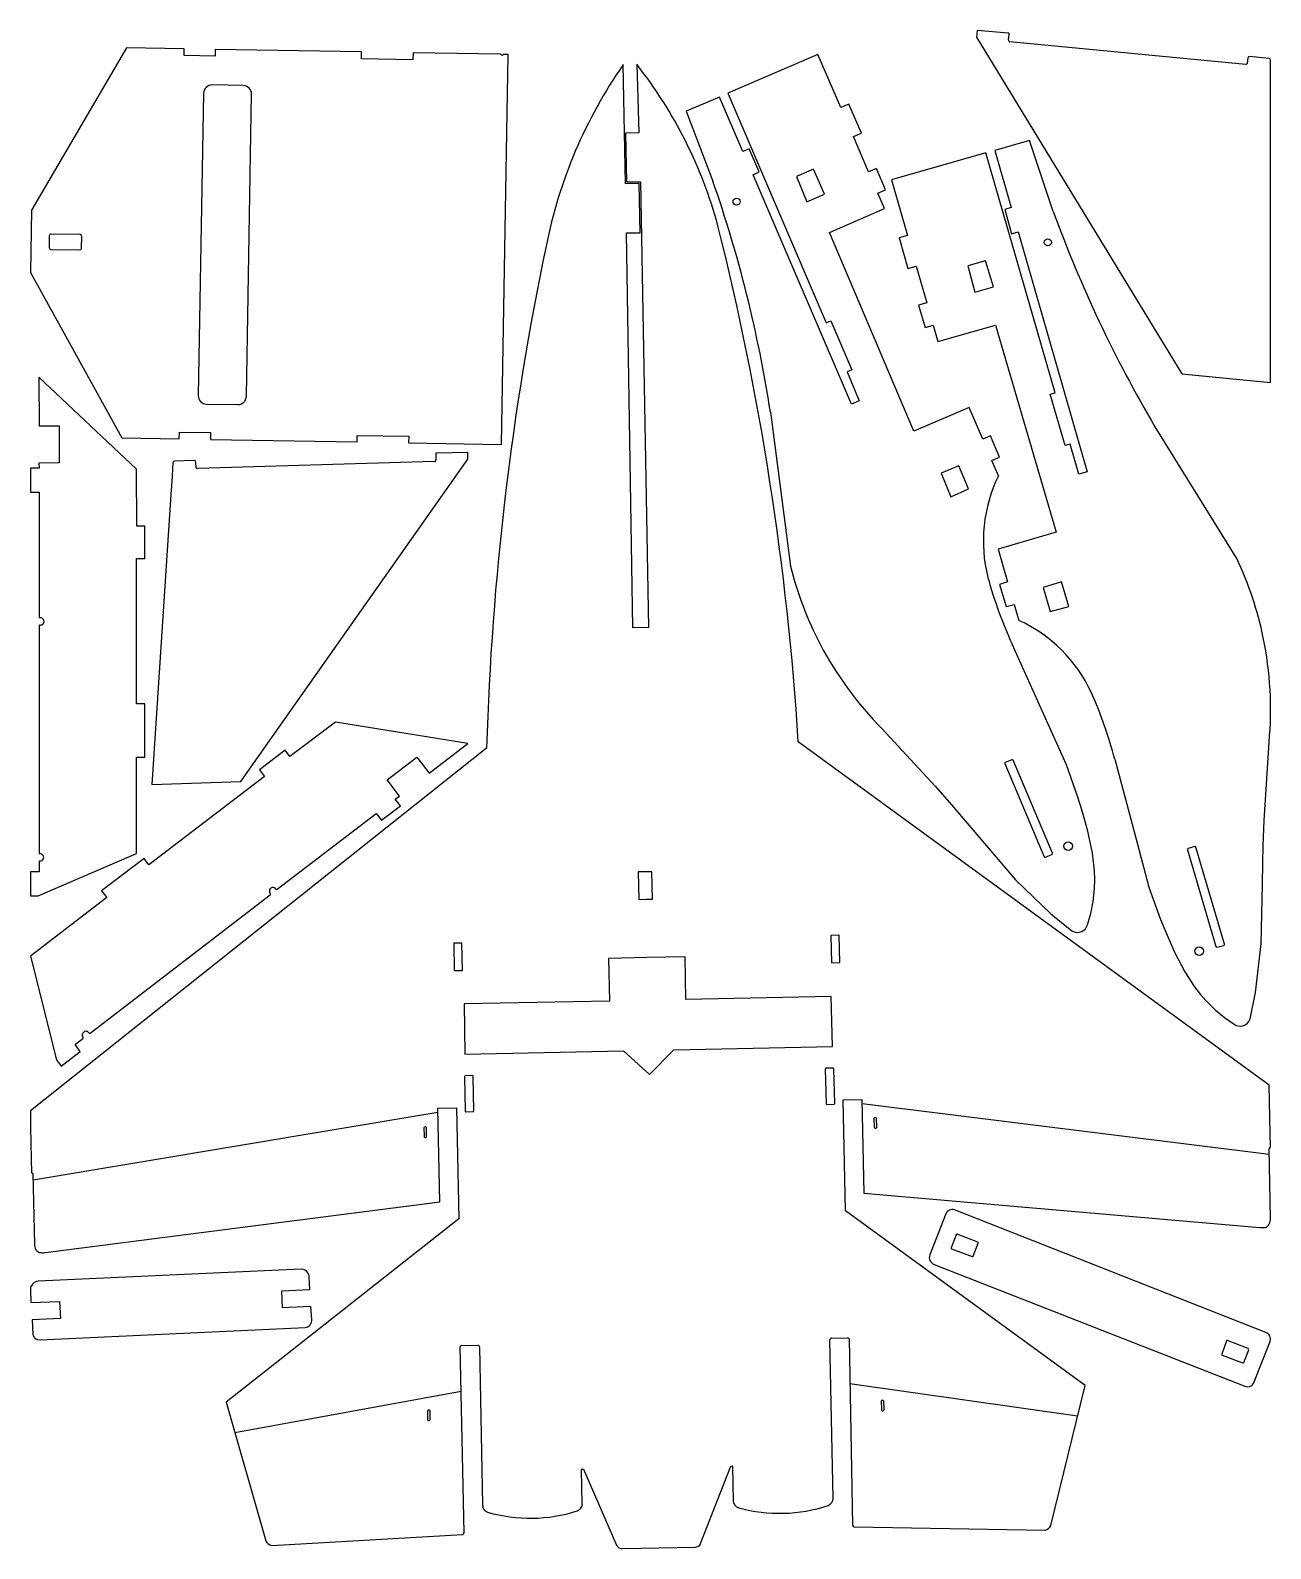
# Model space of a CAD drawing. Header units: millimetres. Extents: x 5 to 732, y 5 to 895.
import ezdxf

# ---------------------------------------------------------------- set-up
doc = ezdxf.new("R2010")
doc.units = ezdxf.units.MM

msp = doc.modelspace()

# ---------------------------------------------------------------- linework, layer by layer
at = {"color": 7}
for p, q in [((559.93, 894.97), (559.57, 891.01)), ((559.57, 891.01), (679.94, 693.66)), ((578.16, 893.41), (559.93, 894.97)), ((578.28, 889.33), (578.58, 892.89)), ((61.25, 884.75), (5.65, 789.61)), ((95.17, 884.16), (61.25, 884.75)), ((95.1, 880.14), (95.17, 884.16)), ((113.32, 883.84), (113.25, 879.82)), ((199.13, 882.34), (113.32, 883.84)), ((199.06, 878.23), (199.13, 882.34)), ((229.29, 881.82), (229.22, 877.7)), ((280.62, 880.92), (229.29, 881.82)), ((717.37, 875.02), (579.07, 888.3)), ((113.25, 879.82), (95.1, 880.14)), ((229.22, 877.7), (199.06, 878.23)), ((281.14, 652.25), (285.13, 880.84)), ((285.13, 880.84), (282.33, 880.89)), ((353.8, 805.05), (352.5, 874.93)), ((360.38, 875.09), (361.69, 834.82)), ((466.62, 880.91), (413.79, 858.15)), ((480.09, 849.73), (466.62, 880.91)), ((718.47, 878.85), (718.12, 875.5)), ((731.01, 878.53), (719.57, 879.74)), ((731.91, 866.12), (731.91, 877.54)), ((731.91, 864.81), (731.91, 866.12)), ((731.91, 863.28), (731.91, 864.81)), ((731.91, 861.88), (731.91, 863.28)), ((106.49, 858.04), (103.4, 680.98)), ((129.75, 862.63), (111.58, 862.95)), ((131.58, 680.49), (134.67, 857.55)), ((408.87, 855.87), (389.4, 847.56)), ((422.65, 823.91), (408.87, 855.87)), ((413.79, 858.15), (471.37, 723.63)), ((731.91, 688.62), (731.91, 861.88)), ((389.4, 847.56), (404.98, 806.63)), ((484.68, 851.7), (480.09, 849.73)), ((492.03, 834.63), (484.68, 851.7)), ((361.69, 834.82), (353.82, 834.8)), ((353.82, 834.8), (354.48, 806.15)), ((487.43, 832.66), (492.03, 834.63)), ((496.25, 812.07), (487.43, 832.66)), ((590.62, 830.4), (570.29, 824.51)), ((604.48, 788.87), (590.62, 830.4)), ((426.27, 825.5), (422.65, 823.91)), ((432.2, 811.99), (426.27, 825.5)), ((565.04, 823.16), (509.74, 807.34)), ((605.64, 682.59), (565.04, 823.16)), ((570.29, 824.51), (579.86, 791.05)), ((428.53, 810.36), (432.2, 811.99)), ((486.17, 675.93), (428.53, 810.36)), ((463.99, 813.63), (453.95, 809.34)), ((470.43, 799.05), (463.99, 813.63)), ((500.94, 814.07), (496.25, 812.07)), ((506.16, 801.5), (500.94, 814.07)), ((361.85, 805.13), (353.8, 805.05)), ((354.48, 806.15), (362.55, 806.12)), ((362.35, 776.36), (361.85, 805.13)), ((362.55, 806.12), (367.19, 545.03)), ((453.95, 809.34), (460, 794.52)), ((501.64, 799.54), (506.16, 801.5)), ((509.74, 807.34), (519.05, 774.68)), ((460, 794.52), (470.43, 799.05)), ((505.56, 790.48), (501.64, 799.54)), ((5.65, 789.61), (5.01, 752.95)), ((473.28, 776.39), (505.56, 790.48)), ((579.86, 791.05), (576.05, 789.99)), ((576.05, 789.99), (580.02, 775.78)), ((16.08, 774.56), (15.96, 767.63)), ((34.12, 775.24), (17.1, 775.54)), ((354.47, 776.22), (362.35, 776.36)), ((358.01, 544.81), (354.47, 776.22)), ((522.78, 659.98), (473.28, 776.39)), ((519.05, 774.68), (514.25, 773.29)), ((580.02, 775.78), (583.88, 776.85)), ((583.88, 776.85), (624.38, 636.29)), ((16.94, 766.61), (33.97, 766.31)), ((34.98, 767.3), (35.1, 774.22)), ((514.25, 773.29), (519.36, 755.42)), ((519.36, 755.42), (524.17, 756.82)), ((524.17, 756.82), (530.38, 735.29)), ((564.86, 759.96), (554.37, 756.93)), ((554.37, 756.93), (558.61, 741.57)), ((569.55, 744.66), (564.86, 759.96)), ((5.01, 752.95), (58.67, 656.13)), ((558.61, 741.57), (569.55, 744.66)), ((530.38, 735.29), (525.49, 733.87)), ((525.49, 733.87), (529.4, 720.84)), ((471.37, 723.63), (474.15, 724.74)), ((474.15, 724.74), (486.45, 695.91)), ((529.4, 720.84), (534.15, 722.18)), ((534.15, 722.18), (536.84, 712.68)), ((536.84, 712.68), (570.75, 722.22)), ((570.75, 722.22), (606.14, 600.77)), ((486.45, 695.91), (483.69, 694.77)), ((483.69, 694.77), (490.83, 677.85)), ((10.03, 691.71), (10.08, 663.24)), ((67.17, 637.77), (10.03, 691.71)), ((679.94, 693.66), (731.91, 688.62)), ((490.83, 677.85), (486.17, 675.93)), ((602.78, 681.69), (605.64, 682.59)), ((611.51, 651.58), (602.78, 681.69)), ((108.32, 675.9), (126.49, 675.58)), ((438.71, 671.14), (450.54, 581)), ((555.3, 673.82), (522.78, 659.98)), ((563.16, 655.42), (555.3, 673.82)), ((10.08, 663.24), (21.81, 663.22)), ((21.81, 663.22), (21.91, 641.39)), ((92.26, 655.55), (92.33, 659.49)), ((92.33, 659.49), (110.6, 659.17)), ((110.6, 659.17), (110.53, 655.23)), ((712.06, 585.37), (664.14, 662.63)), ((58.67, 656.13), (92.26, 655.55)), ((110.53, 655.23), (196.44, 653.73)), ((196.44, 653.73), (196.51, 657.56)), ((196.51, 657.56), (226.74, 657.03)), ((226.74, 657.03), (226.68, 653.2)), ((226.68, 653.2), (281.14, 652.25)), ((567.8, 657.35), (563.16, 655.42)), ((573.01, 644.76), (567.8, 657.35)), ((614.36, 652.44), (611.51, 651.58)), ((619.55, 634.83), (614.36, 652.44)), ((21.91, 641.39), (10.02, 641.24)), ((10.02, 641.24), (10.07, 638.26)), ((88.57, 641.53), (87.82, 630.14)), ((101.02, 642.91), (89.53, 642.46)), ((102.19, 638.59), (102.06, 641.95)), ((241.78, 642.19), (102.91, 638.06)), ((128.29, 454.62), (261.42, 643.61)), ((242.58, 646.74), (242.64, 643.16)), ((261.32, 647.58), (243.03, 647.23)), ((261.42, 643.61), (261.32, 647.58)), ((568.46, 642.78), (573.01, 644.76)), ((572.37, 633.81), (568.46, 642.78)), ((10.07, 638.26), (5.16, 638.26)), ((5.16, 638.26), (5.16, 624.21)), ((67.37, 604.39), (67.17, 637.77)), ((549.13, 639.81), (538.72, 635.4)), ((538.72, 635.4), (544.53, 621.61)), ((554.91, 626.21), (549.13, 639.81)), ((624.38, 636.29), (619.55, 634.83)), ((5.16, 624.21), (10.14, 624.22)), ((10.14, 624.22), (10.23, 551.16)), ((87.54, 625.91), (76.11, 453.03)), ((87.63, 627.3), (87.54, 625.91)), ((87.73, 628.83), (87.63, 627.3)), ((87.82, 630.14), (87.73, 628.83)), ((544.53, 621.61), (554.91, 626.21)), ((72.16, 604.42), (67.37, 604.39)), ((72.04, 585.43), (72.16, 604.42)), ((606.14, 600.77), (572.2, 590.89)), ((572.2, 590.89), (577.77, 571.68)), ((67.18, 585.37), (72.04, 585.43)), ((67.29, 500.19), (67.18, 585.37)), ((577.77, 571.68), (572.96, 570.23)), ((572.96, 570.23), (576.89, 557.19)), ((609.35, 571.65), (598.51, 568.48)), ((613.59, 557.3), (609.35, 571.65)), ((598.51, 568.48), (602.64, 554.29)), ((576.89, 557.19), (581.66, 558.53)), ((581.66, 558.53), (584.32, 549.12)), ((602.64, 554.29), (613.59, 557.3)), ((10.12, 545.92), (10.07, 412.87)), ((367.19, 545.03), (358.01, 544.81)), ((601.57, 488.36), (580.34, 535.21)), ((72.08, 500.25), (67.29, 500.19)), ((72.12, 468.95), (72.08, 500.25)), ((183.75, 489.42), (157.14, 469.27)), ((261.32, 476.91), (183.75, 489.42)), ((503.97, 485.73), (535.37, 451.91)), ((612.29, 464.48), (601.57, 488.36)), ((272.4, 474.28), (5, 261.75)), ((154.25, 473.09), (139.25, 461.44)), ((157.14, 469.27), (154.25, 473.09)), ((238.7, 459.63), (261.32, 476.91)), ((731, 276.71), (455.08, 477.86)), ((728.11, 431.74), (731.02, 477.79)), ((67.17, 412.52), (67.13, 468.95)), ((67.13, 468.95), (72.12, 468.95)), ((214.17, 455.71), (231.55, 468.92)), ((231.55, 468.92), (238.7, 459.63)), ((576.14, 465.18), (599.27, 410.56)), ((580.28, 467.48), (576.4, 465.84)), ((604.01, 412.64), (580.94, 467.21)), ((618.98, 445.56), (612.29, 464.48)), ((640.58, 467.75), (653.8, 418.04)), ((142.16, 457.54), (74.51, 405.79)), ((76.11, 453.03), (128.29, 454.62)), ((139.25, 461.44), (142.16, 457.54)), ((221.29, 446.18), (214.17, 455.71)), ((218.89, 444.41), (221.29, 446.18)), ((535.37, 451.91), (545.06, 440.84)), ((621.52, 437.44), (618.98, 445.56)), ((210.73, 431.97), (221.87, 440.52)), ((221.87, 440.52), (218.89, 444.41)), ((545.06, 440.84), (551.73, 433.09)), ((624.79, 425.52), (621.52, 437.44)), ((149.67, 391.54), (207.7, 435.93)), ((207.7, 435.93), (210.73, 431.97)), ((551.73, 433.09), (559.66, 423.69)), ((727.63, 417.03), (728.11, 431.74)), ((559.66, 423.69), (582.44, 397.08)), ((627.56, 412.77), (624.79, 425.52)), ((9.59, 387.67), (67.17, 412.52)), ((71.64, 409.63), (46.78, 390.62)), ((74.51, 405.79), (71.64, 409.63)), ((599.93, 410.3), (603.75, 411.99)), ((628.76, 402.37), (627.56, 412.77)), ((653.8, 418.04), (660.62, 392.77)), ((683.16, 414.73), (699.85, 357.89)), ((687.54, 416.54), (683.5, 415.35)), ((704.84, 359.27), (688.16, 416.2)), ((727.38, 406.81), (727.63, 417.03)), ((10.1, 401.73), (5, 401.71)), ((5, 401.71), (5.05, 387.62)), ((10.1, 407.56), (10.1, 401.73)), ((365.24, 401.8), (361.29, 401.65)), ((361.29, 401.65), (361.63, 385.61)), ((369.25, 401.81), (365.24, 401.8)), ((369.57, 385.77), (369.25, 401.81)), ((628.84, 397.02), (628.76, 402.37)), ((727.18, 394.51), (727.38, 406.81)), ((582.44, 397.08), (603.12, 377.19)), ((627.81, 384.35), (628.6, 391.91)), ((628.6, 391.91), (628.84, 397.02)), ((660.62, 392.77), (667.42, 373.88)), ((726.39, 359.49), (727.18, 394.51)), ((49.81, 386.66), (5.01, 352.35)), ((5.05, 387.62), (9.59, 387.67)), ((40.04, 307.25), (145.58, 388.26)), ((46.78, 390.62), (49.81, 386.66)), ((361.63, 385.61), (365.66, 385.7)), ((365.66, 385.7), (369.57, 385.77)), ((626.48, 377.3), (627.81, 384.35)), ((603.12, 377.19), (615.37, 367.2)), ((624.62, 370.69), (626.48, 377.3)), ((667.42, 373.88), (670.6, 365.99)), ((670.6, 365.99), (675.6, 354.7)), ((257.96, 360), (253.12, 359.91)), ((253.12, 359.91), (253.44, 343.99)), ((258.32, 343.97), (257.96, 360)), ((479.05, 364.56), (474.21, 364.46)), ((474.21, 364.46), (474.51, 348.43)), ((479.39, 348.65), (479.05, 364.56)), ((700.46, 357.55), (704.49, 358.65)), ((722.98, 331.01), (726.39, 359.49)), ((5.01, 352.35), (20.33, 291.54)), ((366.33, 351.45), (343.87, 350.97)), ((343.87, 350.97), (344.39, 325.98)), ((388.75, 351.89), (366.33, 351.45)), ((389.26, 326.9), (388.75, 351.89)), ((474.51, 348.43), (479.39, 348.65)), ((675.6, 354.7), (681.54, 343.07)), ((253.44, 343.99), (258.32, 343.97)), ((681.54, 343.07), (687.2, 334.26)), ((687.2, 334.26), (690.52, 330.07)), ((690.52, 330.07), (693.94, 326.26)), ((719.82, 315.51), (722.98, 331.01)), ((344.39, 325.98), (259.34, 324.33)), ((259.34, 324.33), (259.68, 294.9)), ((474.3, 328.76), (389.26, 326.9)), ((475.18, 299.34), (474.3, 328.76)), ((693.94, 326.26), (699.34, 320.92)), ((699.34, 320.92), (704.83, 316.3)), ((704.83, 316.3), (710.46, 312.36)), ((31.18, 300.5), (35.81, 304.05)), ((23.05, 287.9), (34.26, 296.44)), ((34.26, 296.44), (31.18, 300.5)), ((259.68, 294.9), (352.65, 296.84)), ((352.65, 296.84), (367.83, 283.04)), ((367.83, 283.04), (382.21, 297.45)), ((382.21, 297.45), (475.18, 299.34)), ((20.33, 291.54), (23.05, 287.9)), ((470.91, 286.09), (471.38, 265.95)), ((475.49, 286.61), (471.41, 286.61)), ((476.47, 266.07), (475.99, 286.12)), ((259.42, 281.66), (259.76, 261.6)), ((263.97, 282.33), (259.9, 282.17)), ((264.85, 261.69), (264.49, 281.84)), ((731.22, 267.34), (731, 276.71)), ((481.36, 268.15), (492.41, 268.36)), ((482.79, 203.08), (481.36, 268.15)), ((492.41, 268.36), (493.47, 213.44)), ((731.7, 248.47), (731.22, 267.34)), ((5, 261.75), (5.17, 252.37)), ((243.73, 263.23), (254.78, 263.48)), ((244.94, 208.32), (243.73, 263.23)), ((254.78, 263.48), (256.04, 198.4)), ((260.27, 261.11), (264.36, 261.18)), ((471.89, 265.46), (475.98, 265.56)), ((5.17, 252.37), (5.47, 233.5)), ((235.66, 251.73), (235.71, 246.91)), ((237.24, 246.73), (237.19, 251.69)), ((499.43, 257.09), (499.59, 252.14)), ((501.1, 252.38), (500.96, 257.2)), ((731.9, 240.19), (731.7, 248.47)), ((5.47, 233.5), (5.61, 225.22)), ((731.81, 198.58), (731.01, 239.57)), ((731.25, 240.02), (731.9, 240.19)), ((5.61, 225.22), (6.27, 225.08)), ((6.53, 224.64), (7.42, 183.65)), ((13.86, 178.61), (244.94, 208.32)), ((493.47, 213.44), (725.58, 193.28)), ((256.04, 198.4), (119.76, 90.86)), ((623.18, 100.74), (482.79, 203.08)), ((541.5, 201.34), (532.11, 177.21)), ((729.04, 131.78), (547.61, 203.3)), ((547.52, 189.01), (544.67, 181.4)), ((560.26, 184.69), (548.17, 189.3)), ((544.96, 180.76), (557.02, 176.2)), ((557.66, 176.49), (560.55, 184.04)), ((534.74, 171.67), (716.76, 100.24)), ((163.75, 168.87), (9.63, 161.77)), ((168.77, 156.96), (168.49, 164.17)), ((5, 156.91), (5.26, 149.26)), ((152.38, 156.06), (168.77, 156.96)), ((152.86, 146.16), (152.38, 156.06)), ((5.26, 149.26), (22.07, 149.95)), ((22.07, 149.95), (22.63, 139.88)), ((169.4, 146.96), (152.86, 146.16)), ((169.88, 139.39), (169.4, 146.96)), ((22.63, 139.88), (5.96, 139.11)), ((5.96, 139.11), (6.36, 130.8)), ((10.65, 127.38), (166.06, 134.66)), ((475.46, 34.7), (473.64, 127.44)), ((474.51, 128.41), (483.95, 128.6)), ((484.84, 128.03), (486.86, 18.83)), ((705.97, 126.78), (703.23, 119.06)), ((718.75, 122.29), (706.63, 127.08)), ((721.93, 101.81), (731.67, 126.52)), ((259.2, 14.36), (256.94, 123.55)), ((257.79, 124.16), (267.24, 124.35)), ((268.14, 123.41), (269.96, 30.66)), ((703.52, 118.42), (715.48, 113.88)), ((716.12, 114.16), (719.04, 121.64)), ((603.12, 18.69), (623.18, 100.74)), ((119.76, 90.86), (143.03, 9.66)), ((503.66, 91.39), (503.82, 86.44)), ((505.34, 86.68), (505.19, 91.5)), ((237.75, 85.79), (237.8, 80.96)), ((239.33, 80.78), (239.28, 85.74)), ((328.5, 31.14), (328.1, 51.43)), ((328.4, 51.64), (329.09, 51.65)), ((329.09, 51.65), (348.59, 7.11)), ((397.82, 8.08), (415.56, 53.35)), ((415.56, 53.35), (416.24, 53.36)), ((416.55, 53.16), (416.95, 32.88)), ((487.84, 17.85), (599.72, 15.86)), ((146.54, 6.97), (258.25, 13.34)), ((351.93, 5.05), (373.25, 5.46)), ((373.25, 5.46), (394.56, 5.88))]:
    msp.add_line(p, q, dxfattribs=at)
at = {"color": 1}
for p, q in [((6.6, 221.26), (243.79, 260.87)), ((492.46, 265.99), (731.07, 236.2)), ((618.77, 82.69), (485.32, 101.62)), ((257.48, 97.15), (124.88, 73))]:
    msp.add_line(p, q, dxfattribs=at)
at = {"color": 7}
for centre, radius in [((418.89, 794.59), 2.07), ((601.33, 770.73), 2.07), ((613.24, 416.8), 2.49), ((690.07, 355.27), 2.49)]:
    msp.add_circle(centre, radius, dxfattribs=at)
for centre, radius, start, end in [((578.18, 893), 0.412, 344.81326, 92.41922), ((578.96, 889.03), 0.74, 156.53207, 278.61965), ((281.48, 881.4), 0.985, 209, 329), ((583.76, 713.78), 281.86, 145.12886, 168.79583), ((150.67, 710.32), 266.7, 15.23536, 38.1565), ((717.42, 875.76), 0.747, 266.19228, 339.01072), ((719.47, 878.74), 1, 83.98125, 173.98125), ((730.91, 877.54), 1, 360, 83.98125), ((111.49, 857.95), 5, 89, 179), ((129.67, 857.63), 5, 359, 89), ((-311.11, 556.39), 758.56, 8.70127, 19.26245), ((1317.21, 1048.52), 758.56, 200.01684, 210.57801), ((17.08, 774.54), 1, 89, 179), ((34.1, 774.24), 1, 359, 89), ((-1209.58, 373.7), 1667.91, 3.58058, 14.11361), ((16.96, 767.61), 1, 179, 269), ((33.98, 767.31), 1, 269, 359), ((1948.27, 424.91), 1676.6, 168.173, 178.31284), ((108.4, 680.89), 5, 179, 269), ((126.58, 680.58), 5, 269, 359), ((89.57, 641.47), 1, 92.23638, 176.21763), ((101.06, 641.91), 1, 2.23638, 92.23638), ((241.94, 642.91), 0.74, 257.59798, 19.68556), ((242.98, 646.82), 0.412, 83.79841, 191.40437), ((102.91, 638.81), 0.747, 197.20691, 270.02535), ((650.36, 595.63), 86.84, 153.91942, 194.18353), ((647.7, 629.54), 203.05, 193.82896, 207.69858), ((528.71, 498.12), 203.05, 11.58071, 25.45033), ((827.26, 646.68), 270.92, 195.48296, 204.29631), ((10.62, 545.92), 0.5, 84.14192, 179.97467), ((10.73, 551.16), 0.5, 180.07098, 273.4806), ((10.89, 548.53), 2.13, 264.14192, 93.4806), ((548.12, 470.19), 86.84, 25.09576, 65.35987), ((653.69, 632.78), 209.86, 207.72375, 224.48622), ((522.02, 496.84), 209.86, 354.79306, 11.55553), ((378.87, 397.7), 270.92, 14.98297, 23.79633), ((576.6, 465.38), 0.5, 112.94968, 202.94968), ((580.48, 467.02), 0.5, 22.9169, 112.94968), ((10.57, 412.87), 0.5, 179.97467, 272.48899), ((10.68, 410.22), 2.15, 268.241, 92.48899), ((599.73, 410.75), 0.5, 202.94968, 293.97895), ((603.54, 412.45), 0.5, 293.97895, 22.9169), ((683.64, 414.87), 0.5, 106.32961, 196.36238), ((687.68, 416.06), 0.5, 16.32961, 106.32961), ((10.6, 407.56), 0.5, 88.241, 180.02761), ((147.19, 390.46), 2.13, 34.00357, 223.34226), ((149.37, 391.93), 0.5, 214.00357, 307.4132), ((145.27, 388.66), 0.5, 307.50951, 43.34226), ((618.62, 371.8), 5.63, 234.72888, 297.55209), ((618.3, 372.79), 6.66, 296.10999, 341.62689), ((700.33, 358.03), 0.5, 196.36238, 285.30033), ((704.36, 359.13), 0.5, 285.30033, 16.32961), ((714.02, 317.99), 6.66, 237.6524, 283.16929), ((714.4, 317.01), 5.63, 281.72719, 344.5504), ((37.56, 306.12), 2.15, 34.99519, 219.24318), ((35.5, 304.44), 0.5, 307.45657, 39.24318), ((39.73, 307.65), 0.5, 214.99519, 307.50951), ((471.41, 286.11), 0.5, 90.07644, 181.33076), ((475.49, 286.11), 0.5, 1.38368, 90.07644), ((259.92, 281.67), 0.5, 92.28527, 180.97804), ((263.99, 281.83), 0.5, 1.03095, 92.28527), ((260.26, 261.61), 0.5, 180.97804, 271.03095), ((264.35, 261.68), 0.5, 271.03095, 1.03095), ((471.88, 265.96), 0.5, 181.33076, 271.33076), ((475.97, 266.06), 0.5, 271.33076, 1.38368), ((236.41, 251.41), 0.822, 19.56893, 156.87833), ((500.22, 256.85), 0.822, 25.48338, 162.79278), ((500.35, 252.23), 0.77, 187.37813, 10.91527), ((236.47, 246.8), 0.77, 171.44645, 354.98359), ((731.43, 239.64), 0.423, 114.68503, 188.90459), ((6.11, 224.69), 0.423, 353.45713, 67.67669), ((545.47, 199.49), 4.37, 60.68412, 155.05077), ((724.24, 198.38), 7.58, 334.94223, 1.52726), ((547.99, 188.84), 0.5, 69.10783, 159.45454), ((726.73, 210.22), 16.97, 266.12514, 274.67532), ((728.14, 196.14), 2.84, 269.50061, 293.01766), ((727.73, 197.11), 3.89, 293.00795, 330.13576), ((14.99, 183.76), 7.58, 180.83446, 207.41949), ((11.56, 182.34), 3.89, 212.22595, 249.35376), ((11.19, 181.36), 2.84, 249.34406, 272.86111), ((12.02, 195.48), 16.97, 267.6864, 276.23658), ((545.14, 181.23), 0.5, 159.45454, 249.28132), ((560.08, 184.22), 0.5, 339.09565, 69.10783), ((536.08, 175.71), 4.25, 159.24653, 251.58795), ((557.2, 176.67), 0.5, 249.28132, 339.09565), ((9.9, 156.88), 4.9, 93.1582, 179.6672), ((163.57, 163.95), 4.92, 2.53344, 87.97959), ((165.67, 138.88), 4.24, 275.24814, 6.97665), ((10.34, 131.38), 4.02, 188.30591, 274.41575), ((474.57, 127.49), 0.923, 93.46037, 183.46037), ((483.95, 127.63), 0.972, 24.21609, 89.78789), ((706.44, 126.61), 0.5, 68.44588, 160.45177), ((727.6, 127.78), 4.25, 342.79169, 70.2507), ((257.84, 123.19), 0.972, 92.46, 158.0318), ((267.22, 123.42), 0.923, 358.78752, 88.78752), ((703.7, 118.89), 0.5, 160.45177, 249.17659), ((718.57, 121.82), 0.5, 338.71533, 68.44588), ((715.66, 114.34), 0.5, 249.17659, 338.71533), ((718.38, 104.17), 4.26, 247.50317, 326.32081), ((504.44, 91.15), 0.822, 25.57057, 162.87997), ((238.51, 85.47), 0.822, 19.56893, 156.87833), ((238.56, 80.85), 0.77, 171.44645, 354.98359), ((504.58, 86.54), 0.77, 187.46531, 11.00245), ((328.4, 51.32), 0.317, 89.33553, 159.80479), ((416.26, 53.04), 0.317, 22.4431, 92.91236), ((274.42, 30.63), 4.46, 179.57617, 251.47051), ((298.04, 113.65), 90.77, 253.99245, 287.58249), ((324.03, 31.37), 4.48, 288.6073, 357.08769), ((421.41, 33.28), 4.48, 185.1602, 253.64059), ((444.15, 116.52), 90.77, 254.6654, 288.25544), ((471.01, 34.49), 4.46, 290.77739, 2.67172), ((487.86, 18.85), 1, 181.06208, 268.98453), ((598.91, 20.3), 4.51, 280.40311, 339.04732), ((147.18, 11.44), 4.51, 203.20057, 261.84478), ((258.2, 14.34), 1, 273.26336, 1.18581), ((351.75, 8.49), 3.45, 203.58037, 272.97041), ((394.6, 9.33), 3.45, 269.27748, 338.66752)]:
    msp.add_arc(centre, radius, start, end, dxfattribs=at)

doc.saveas('drawing.dxf')
